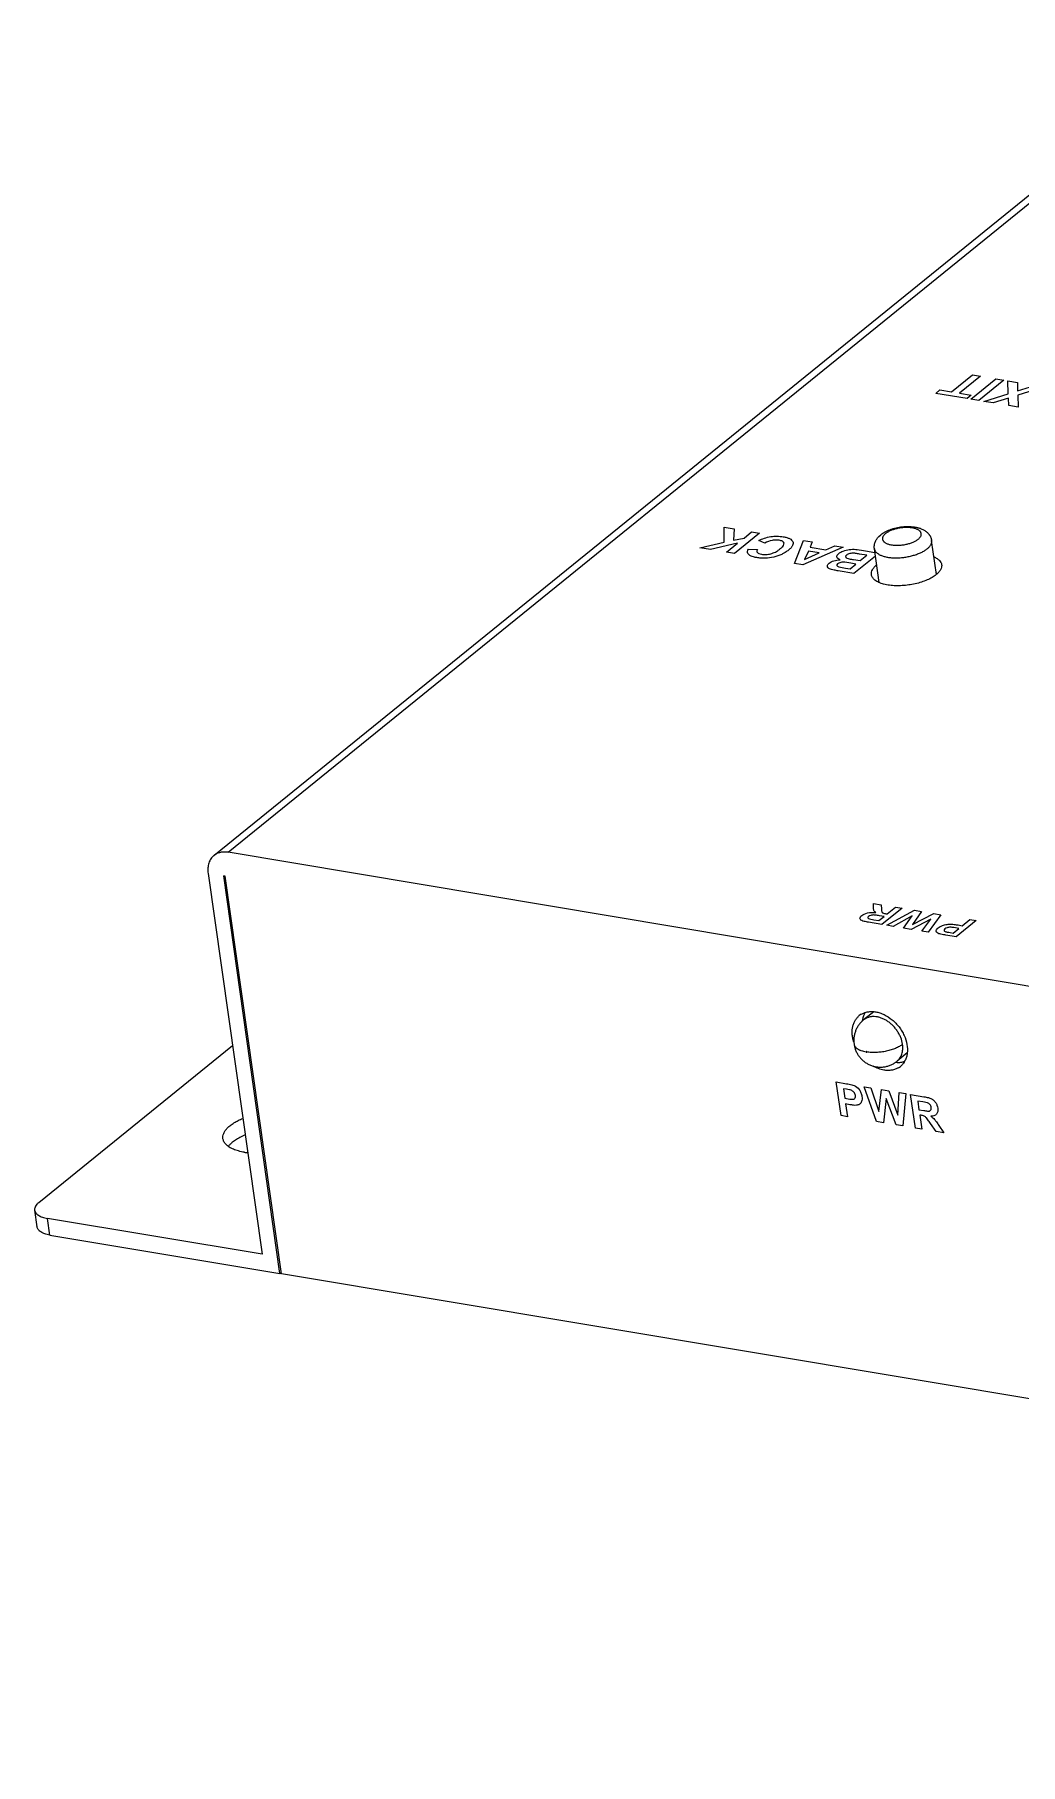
# Paper-space layout 'HD-MD4X2-4K-E_1' of a CAD drawing. Header units: inches. Extents: x 0 to 22, y 0 to 17.
# Drawn here: x 11.563 to 13.644, y 6.64 to 10.289 of the extents above; entities that cross this region are included whole.
import ezdxf

# ---------------------------------------------------------------- set-up
doc = ezdxf.new("R2010")
doc.units = ezdxf.units.IN
doc.header["$LTSCALE"] = 1.21
doc.header["$MEASUREMENT"] = 0
doc.layers.get('0').update_dxf_attribs({"linetype": 'CONTINUOUS'})

psp = doc.layouts.new('HD-MD4X2-4K-E_1')

# ---------------------------------------------------------------- linework, layer by layer
at = {"color": 7, "linetype": 'CONTINUOUS'}
for p, q in [((11.9418, 8.557), (14.0714, 10.2821)), ((11.9715, 8.5637), (14.1012, 10.2888)), ((13.4985, 9.5351), (13.5425, 9.5707)), ((13.5593, 9.5679), (13.5153, 9.5323)), ((13.5391, 9.5196), (13.592, 9.5625)), ((13.5425, 9.5707), (13.5593, 9.5679)), ((13.592, 9.5625), (13.6088, 9.5596)), ((13.4649, 9.532), (13.4739, 9.5392)), ((13.531, 9.5209), (13.4649, 9.532)), ((13.4739, 9.5392), (13.4985, 9.5351)), ((13.5153, 9.5323), (13.54, 9.5282)), ((13.54, 9.5282), (13.531, 9.5209)), ((13.6088, 9.5596), (13.5559, 9.5168)), ((13.5665, 9.515), (13.618, 9.5311)), ((13.618, 9.5311), (13.6169, 9.5583)), ((13.6169, 9.5583), (13.6372, 9.5549)), ((13.6372, 9.5549), (13.6377, 9.5373)), ((13.6377, 9.5373), (13.6741, 9.5487)), ((13.6943, 9.5454), (13.6379, 9.5279)), ((13.6379, 9.5279), (13.6386, 9.5029)), ((13.5559, 9.5168), (13.5391, 9.5196)), ((13.586, 9.5117), (13.5665, 9.515)), ((13.6184, 9.5218), (13.586, 9.5117)), ((13.619, 9.5062), (13.6184, 9.5218)), ((13.6386, 9.5029), (13.619, 9.5062)), ((13.0188, 9.2178), (13.0182, 9.2495)), ((13.0182, 9.2495), (13.0399, 9.2459)), ((13.0399, 9.2459), (13.0379, 9.2219)), ((13.0932, 9.237), (13.0403, 9.1941)), ((13.0604, 9.2268), (13.0764, 9.2398)), ((13.0764, 9.2398), (13.0932, 9.237)), ((13.3447, 9.2298), (13.349, 9.2337)), ((12.9669, 9.2064), (13.0188, 9.2178)), ((12.9895, 9.2026), (12.9669, 9.2064)), ((13.047, 9.216), (12.9895, 9.2026)), ((13.0235, 9.1969), (13.047, 9.216)), ((13.0403, 9.1941), (13.0235, 9.1969)), ((13.0379, 9.2219), (13.0604, 9.2268)), ((13.0697, 9.2034), (13.0889, 9.2027)), ((13.1046, 9.216), (13.0916, 9.2214)), ((13.1666, 9.173), (13.1862, 9.2214)), ((13.2698, 9.2075), (13.1844, 9.17)), ((13.1862, 9.2214), (13.2045, 9.2184)), ((13.1962, 9.1993), (13.1881, 9.1815)), ((13.2189, 9.1955), (13.1962, 9.1993)), ((13.2045, 9.2184), (13.1998, 9.2074)), ((13.1998, 9.2074), (13.233, 9.2019)), ((13.233, 9.2019), (13.252, 9.2104)), ((13.252, 9.2104), (13.2698, 9.2075)), ((13.3169, 9.1996), (13.3367, 9.1963)), ((13.3457, 9.1328), (13.3356, 9.2041)), ((13.4665, 9.15), (13.4564, 9.2212)), ((13.1844, 9.17), (13.1666, 9.173)), ((13.1881, 9.1815), (13.2189, 9.1955)), ((13.2605, 9.1661), (13.2747, 9.1635)), ((13.2856, 9.1737), (13.2732, 9.1756)), ((13.2747, 9.1635), (13.2843, 9.1619)), ((13.2843, 9.1619), (13.2965, 9.1718)), ((13.2965, 9.1718), (13.2856, 9.1737)), ((13.2918, 9.1812), (13.3054, 9.179)), ((13.3377, 9.1888), (13.2923, 9.152)), ((13.3195, 9.1904), (13.3039, 9.193)), ((13.3054, 9.179), (13.3195, 9.1904)), ((13.2923, 9.152), (13.2591, 9.1575)), ((18.134, 7.5331), (11.9715, 8.5637)), ((11.9296, 8.5193), (12.0433, 7.7158)), ((12.0812, 7.6752), (11.9625, 8.5138)), ((11.9658, 8.5133), (11.9625, 8.5138)), ((12.0845, 7.6746), (11.9658, 8.5133)), ((13.3338, 8.4478), (13.334, 8.4558)), ((13.334, 8.4558), (13.35, 8.4531)), ((13.3559, 8.4283), (13.346, 8.4299)), ((13.35, 8.4531), (13.3505, 8.444)), ((13.3938, 8.4458), (13.3515, 8.4115)), ((13.36, 8.4342), (13.3627, 8.4337)), ((13.3618, 8.4098), (13.4203, 8.4414)), ((13.3627, 8.4337), (13.3804, 8.4481)), ((13.4151, 8.4298), (13.3753, 8.4075)), ((13.3804, 8.4481), (13.3938, 8.4458)), ((13.3972, 8.4039), (13.4151, 8.4298)), ((13.4346, 8.439), (13.4162, 8.4111)), ((13.4162, 8.4111), (13.4611, 8.4346)), ((13.4203, 8.4414), (13.4346, 8.439)), ((13.4757, 8.4321), (13.4492, 8.3952)), ((13.4611, 8.4346), (13.4757, 8.4321)), ((13.3515, 8.4115), (13.3232, 8.4162)), ((13.325, 8.4231), (13.3347, 8.4213)), ((13.3347, 8.4213), (13.3452, 8.4196)), ((13.3452, 8.4196), (13.3559, 8.4283)), ((13.3753, 8.4075), (13.3618, 8.4098)), ((13.4132, 8.4012), (13.3972, 8.4039)), ((13.4545, 8.4227), (13.4132, 8.4012)), ((13.4354, 8.3975), (13.4545, 8.4227)), ((13.4492, 8.3952), (13.4354, 8.3975)), ((13.4954, 8.3944), (13.5019, 8.3933)), ((13.5019, 8.3933), (13.514, 8.4031)), ((13.514, 8.4031), (13.5066, 8.4043)), ((13.5506, 8.4196), (13.5082, 8.3853)), ((13.5124, 8.4104), (13.5211, 8.4089)), ((13.5211, 8.4089), (13.5371, 8.4218)), ((13.5371, 8.4218), (13.5506, 8.4196)), ((13.5082, 8.3853), (13.4866, 8.3889)), ((13.3342, 8.2275), (13.3127, 8.2101)), ((11.5725, 7.8252), (11.981, 8.1561)), ((13.4048, 8.1404), (13.3833, 8.123)), ((13.2652, 8.0083), (13.2552, 8.0792)), ((13.2552, 8.0792), (13.2768, 8.0756)), ((13.2703, 8.0649), (13.2732, 8.0448)), ((13.2768, 8.0638), (13.2703, 8.0649)), ((13.3401, 7.9958), (13.3142, 8.0693)), ((13.3142, 8.0693), (13.328, 8.067)), ((13.328, 8.067), (13.3449, 8.0166)), ((13.2732, 8.0448), (13.2805, 8.0435)), ((13.2749, 8.0328), (13.2787, 8.006)), ((13.2836, 8.0313), (13.2749, 8.0328)), ((13.3449, 8.0166), (13.3502, 8.0633)), ((13.3502, 8.0633), (13.3662, 8.0606)), ((13.3604, 8.0441), (13.3547, 7.9933)), ((13.3812, 7.9889), (13.3604, 8.0441)), ((13.3662, 8.0606), (13.3849, 8.0091)), ((13.3849, 8.0091), (13.3881, 8.0569)), ((13.3881, 8.0569), (13.4016, 8.0547)), ((13.4016, 8.0547), (13.3955, 7.9865)), ((13.422, 7.9821), (13.4119, 8.053)), ((13.4119, 8.053), (13.4402, 8.0482)), ((13.4271, 8.0387), (13.4296, 8.0207)), ((13.4376, 8.037), (13.4271, 8.0387)), ((13.4474, 8.0351), (13.4376, 8.037)), ((13.2787, 8.006), (13.2652, 8.0083)), ((13.3547, 7.9933), (13.3401, 7.9958)), ((13.4296, 8.0207), (13.4396, 8.0191)), ((13.4312, 8.0094), (13.4354, 7.9798)), ((13.4339, 8.009), (13.4312, 8.0094)), ((11.9871, 7.9566), (11.9812, 7.9523)), ((13.3955, 7.9865), (13.3812, 7.9889)), ((13.4354, 7.9798), (13.422, 7.9821)), ((13.4657, 7.9747), (13.4538, 7.9918)), ((13.4818, 7.9721), (13.4657, 7.9747)), ((13.4717, 7.9872), (13.4818, 7.9721)), ((11.5635, 7.8087), (11.5684, 7.7736)), ((11.5955, 7.7564), (11.5905, 7.7915)), ((12.0433, 7.7158), (11.5905, 7.7915)), ((11.5955, 7.7564), (12.0812, 7.6752)), ((12.0812, 7.6752), (12.0841, 7.6775)), ((18.2733, 6.6396), (12.0845, 7.6746))]:
    psp.add_line(p, q, dxfattribs=at)
for centre, radius, start, end in [((13.3781, 9.0952), 0.0516, 128.9952, 131.8874), ((13.4459, 9.1057), 0.0506, 64.244, 66.1908), ((13.3267, 8.1907), 0.0367, 121.0951, 129.0263), ((13.3511, 8.2052), 0.041, 150.0519, 156.0315), ((13.363, 8.2018), 0.0534, 171.4559, 173.4212), ((13.3674, 8.1872), 0.079, 196.8203, 197.7921), ((13.3856, 8.1736), 0.053, 264.681, 267.7378), ((13.3672, 8.1407), 0.0367, 301.0951, 309.0263), ((13.3866, 8.1614), 0.0408, 283.198, 288.0716), ((12.0302, 8.077), 0.148, 260.5553, 263.2724)]:
    psp.add_arc(centre, radius, start, end, dxfattribs=at)
for points, knots in [([(13.349, 9.2337), (13.3504, 9.2349), (13.3535, 9.2371), (13.3584, 9.24), (13.3637, 9.2426), (13.3693, 9.2448), (13.3752, 9.2467), (13.3814, 9.2483), (13.3877, 9.2496), (13.3942, 9.2505), (13.4006, 9.251), (13.4069, 9.2511), (13.4132, 9.2509), (13.4182, 9.2504), (13.4221, 9.2498), (13.425, 9.2492), (13.4278, 9.2485), (13.4305, 9.2477), (13.4331, 9.2468), (13.4365, 9.2455), (13.4389, 9.2443), (13.4405, 9.2434)], [0, 0, 0, 0, 0.057138, 0.116338, 0.177365, 0.240329, 0.305168, 0.371436, 0.438592, 0.506041, 0.573152, 0.639321, 0.704038, 0.766913, 0.797584, 0.827728, 0.857389, 0.88662, 0.915481, 0.943995, 1, 1, 1, 1]), ([(13.3589, 9.236), (13.3582, 9.2354), (13.3569, 9.2343), (13.3553, 9.2325), (13.354, 9.2306), (13.3532, 9.2291), (13.3528, 9.2278), (13.3526, 9.2269), (13.3525, 9.226), (13.3525, 9.2251), (13.3526, 9.2242), (13.3528, 9.2234), (13.3531, 9.2225), (13.3535, 9.2217), (13.354, 9.2209), (13.3545, 9.2201), (13.3552, 9.2193), (13.3563, 9.2183), (13.3578, 9.2171), (13.36, 9.2159), (13.3625, 9.2148), (13.3652, 9.2138), (13.3683, 9.213), (13.3716, 9.2123), (13.375, 9.2118), (13.3787, 9.2115), (13.3825, 9.2114), (13.3864, 9.2115), (13.3904, 9.2117), (13.3944, 9.2121), (13.3984, 9.2127), (13.4024, 9.2135), (13.4063, 9.2144), (13.41, 9.2154), (13.4136, 9.2166), (13.417, 9.218), (13.4202, 9.2194), (13.4231, 9.221), (13.4257, 9.2226), (13.4274, 9.2238), (13.4281, 9.2244)], [0, 0, 0, 0, 0.027527, 0.052786, 0.07584, 0.096932, 0.106873, 0.116491, 0.12586, 0.135065, 0.144195, 0.153344, 0.162606, 0.172067, 0.181809, 0.191905, 0.202416, 0.213391, 0.236874, 0.262584, 0.290605, 0.320928, 0.35346, 0.388057, 0.424516, 0.462609, 0.502067, 0.542603, 0.583913, 0.625677, 0.667571, 0.709267, 0.750444, 0.790785, 0.829988, 0.867765, 0.903859, 0.938055, 0.970161, 1, 1, 1, 1]), ([(13.4281, 9.2244), (13.4288, 9.225), (13.4301, 9.2261), (13.4317, 9.2279), (13.433, 9.2298), (13.4338, 9.2313), (13.4342, 9.2326), (13.4344, 9.2335), (13.4345, 9.2344), (13.4345, 9.2353), (13.4344, 9.2362), (13.4342, 9.237), (13.4339, 9.2379), (13.4335, 9.2387), (13.4331, 9.2395), (13.4325, 9.2403), (13.4318, 9.2411), (13.4307, 9.2421), (13.4292, 9.2433), (13.427, 9.2445), (13.4246, 9.2456), (13.4218, 9.2466), (13.4187, 9.2474), (13.4155, 9.2481), (13.412, 9.2485), (13.4083, 9.2488), (13.4045, 9.249), (13.4006, 9.2489), (13.3966, 9.2487), (13.3926, 9.2483), (13.3886, 9.2477), (13.3846, 9.2469), (13.3807, 9.246), (13.377, 9.245), (13.3734, 9.2438), (13.37, 9.2424), (13.3668, 9.241), (13.3639, 9.2394), (13.3613, 9.2378), (13.3597, 9.2366), (13.3589, 9.236)], [0, 0, 0, 0, 0.027527, 0.052786, 0.07584, 0.096932, 0.106873, 0.116491, 0.12586, 0.135065, 0.144195, 0.153344, 0.162606, 0.172067, 0.181809, 0.191905, 0.202416, 0.213391, 0.236874, 0.262584, 0.290605, 0.320928, 0.35346, 0.388057, 0.424516, 0.462609, 0.502067, 0.542603, 0.583913, 0.625677, 0.667571, 0.709267, 0.750444, 0.790785, 0.829988, 0.867765, 0.903859, 0.938055, 0.970161, 1, 1, 1, 1]), ([(13.4405, 9.2434), (13.4415, 9.2428), (13.4434, 9.2415), (13.4462, 9.2394), (13.4487, 9.237), (13.4506, 9.2348), (13.452, 9.2328), (13.4529, 9.2313), (13.4538, 9.2298), (13.4545, 9.2281), (13.4552, 9.2265), (13.4559, 9.2242), (13.4562, 9.2224), (13.4564, 9.2212)], [0, 0, 0, 0, 0.122969, 0.245358, 0.368543, 0.49294, 0.55561, 0.618574, 0.681756, 0.745086, 0.808515, 0.872083, 1, 1, 1, 1]), ([(13.1415, 9.1931), (13.141, 9.1928), (13.1356, 9.1902), (13.1238, 9.186), (13.1079, 9.1839), (13.096, 9.1842), (13.0878, 9.1852), (13.0806, 9.1867), (13.0733, 9.1893), (13.0664, 9.1945), (13.0677, 9.2003), (13.0697, 9.2034)], [0, 0, 0, 0, 0.018989, 0.189942, 0.351611, 0.434846, 0.52424, 0.602241, 0.674658, 0.81249, 1, 1, 1, 1]), ([(13.0889, 9.2027), (13.0873, 9.2006), (13.0869, 9.1971), (13.0917, 9.1939), (13.098, 9.1923), (13.1067, 9.1917), (13.1176, 9.1933), (13.1258, 9.1966), (13.1318, 9.2002), (13.1364, 9.2037), (13.1405, 9.2072), (13.1426, 9.2097), (13.1434, 9.2108)], [0, 0, 0, 0, 0.154698, 0.23102, 0.312249, 0.42285, 0.530359, 0.656217, 0.73385, 0.823669, 0.918649, 1, 1, 1, 1]), ([(13.0916, 9.2214), (13.0986, 9.225), (13.1118, 9.2298), (13.1308, 9.231), (13.142, 9.2299), (13.1508, 9.228), (13.1588, 9.2249), (13.1647, 9.2192), (13.1641, 9.2121), (13.1597, 9.2061), (13.1544, 9.2012), (13.1483, 9.1968), (13.1436, 9.1941), (13.1415, 9.1931)], [0, 0, 0, 0, 0.186212, 0.272687, 0.369176, 0.431408, 0.490001, 0.605927, 0.728081, 0.794572, 0.867527, 0.944436, 1, 1, 1, 1]), ([(13.1434, 9.2108), (13.1446, 9.2126), (13.1459, 9.216), (13.1421, 9.2201), (13.1353, 9.2222), (13.1276, 9.2228), (13.1164, 9.2216), (13.1089, 9.2184), (13.1046, 9.216)], [0, 0, 0, 0, 0.183151, 0.335261, 0.490076, 0.606798, 0.721017, 1, 1, 1, 1]), ([(13.2632, 9.1811), (13.2596, 9.1825), (13.2542, 9.1865), (13.2587, 9.194), (13.2693, 9.1996), (13.2828, 9.2032), (13.2921, 9.2031), (13.2963, 9.2027)], [0, 0, 0, 0, 0.225463, 0.43977, 0.624134, 0.806173, 1, 1, 1, 1]), ([(13.2963, 9.2027), (13.2973, 9.2026), (13.3043, 9.2016), (13.3111, 9.2005), (13.3169, 9.1996)], [0, 0, 0, 0, 0.140441, 1, 1, 1, 1]), ([(13.3356, 9.2041), (13.3354, 9.2053), (13.3353, 9.2071), (13.3353, 9.2095), (13.3355, 9.2113), (13.3357, 9.2131), (13.3361, 9.2148), (13.3366, 9.2165), (13.3374, 9.2187), (13.3386, 9.2214), (13.3403, 9.2244), (13.3424, 9.2272), (13.3439, 9.229), (13.3447, 9.2298)], [0, 0, 0, 0, 0.127915, 0.191477, 0.254904, 0.318236, 0.381421, 0.444386, 0.507056, 0.631454, 0.754639, 0.87703, 1, 1, 1, 1]), ([(13.3356, 9.2041), (13.3357, 9.2034), (13.336, 9.202), (13.3369, 9.2), (13.3381, 9.1981), (13.3397, 9.1963), (13.3416, 9.1946), (13.3439, 9.193), (13.3465, 9.1915), (13.3493, 9.1902), (13.3525, 9.189), (13.356, 9.1879), (13.3596, 9.187), (13.3635, 9.1863), (13.3676, 9.1857), (13.3719, 9.1853), (13.3764, 9.185), (13.3809, 9.185), (13.3855, 9.185), (13.3902, 9.1853), (13.395, 9.1857), (13.3997, 9.1863), (13.4045, 9.1871), (13.4106, 9.1883), (13.4181, 9.1901), (13.4253, 9.1925), (13.4307, 9.1946), (13.4345, 9.1963), (13.438, 9.1981), (13.4413, 9.2), (13.4443, 9.202), (13.4462, 9.2034), (13.4471, 9.2041)], [0, 0, 0, 0, 0.01708, 0.034599, 0.052956, 0.072476, 0.093409, 0.115922, 0.14012, 0.166043, 0.193692, 0.223025, 0.253968, 0.286427, 0.320277, 0.355384, 0.391592, 0.428736, 0.466642, 0.505124, 0.543994, 0.583059, 0.622123, 0.660992, 0.737362, 0.810695, 0.845796, 0.879639, 0.91209, 0.943036, 0.972372, 1, 1, 1, 1]), ([(13.4471, 9.2041), (13.4479, 9.2048), (13.4494, 9.2061), (13.4515, 9.2082), (13.4532, 9.2104), (13.4546, 9.2126), (13.4556, 9.2148), (13.4563, 9.2169), (13.4565, 9.2187), (13.4565, 9.2202), (13.4565, 9.2209), (13.4564, 9.2212)], [0, 0, 0, 0, 0.155999, 0.301765, 0.437379, 0.563424, 0.680965, 0.791509, 0.897027, 0.948682, 1, 1, 1, 1]), ([(13.2591, 9.1575), (13.2562, 9.158), (13.2513, 9.1589), (13.2451, 9.1602), (13.2409, 9.1617), (13.2372, 9.1642), (13.2355, 9.1683), (13.2393, 9.1741), (13.2494, 9.1792), (13.2588, 9.1808), (13.2632, 9.1811)], [0, 0, 0, 0, 0.130509, 0.223292, 0.29556, 0.365394, 0.508288, 0.660725, 0.829956, 1, 1, 1, 1]), ([(13.2732, 9.1756), (13.2705, 9.1758), (13.2644, 9.1757), (13.2572, 9.1724), (13.2548, 9.1683), (13.2584, 9.1666), (13.2605, 9.1661)], [0, 0, 0, 0, 0.264714, 0.513719, 0.750941, 1, 1, 1, 1]), ([(13.2921, 9.1947), (13.2895, 9.1948), (13.285, 9.1945), (13.2798, 9.1927), (13.2762, 9.1903), (13.2743, 9.1877), (13.2754, 9.1855), (13.2779, 9.184), (13.2837, 9.1826), (13.2886, 9.1818), (13.2918, 9.1812)], [0, 0, 0, 0, 0.162519, 0.245904, 0.340103, 0.494852, 0.568934, 0.64871, 0.778208, 1, 1, 1, 1]), ([(13.3039, 9.193), (13.3025, 9.1932), (13.2987, 9.1938), (13.2948, 9.1945), (13.2921, 9.1947)], [0, 0, 0, 0, 0.35758, 1, 1, 1, 1]), ([(13.3293, 9.1494), (13.3291, 9.1503), (13.329, 9.152), (13.3295, 9.1556), (13.3309, 9.1592), (13.3331, 9.1627), (13.3361, 9.1663), (13.3388, 9.1688), (13.3407, 9.1704)], [0, 0, 0, 0, 0.102947, 0.208537, 0.436417, 0.562892, 0.698804, 1, 1, 1, 1]), ([(13.4614, 9.187), (13.4636, 9.1861), (13.4676, 9.184), (13.4726, 9.18), (13.4755, 9.1762), (13.4769, 9.1729), (13.4773, 9.1713), (13.4774, 9.1705)], [0, 0, 0, 0, 0.30034, 0.561339, 0.789883, 0.896232, 1, 1, 1, 1]), ([(13.4774, 9.1705), (13.4775, 9.1696), (13.4776, 9.1679), (13.4771, 9.1642), (13.4757, 9.1606), (13.4735, 9.1572), (13.4706, 9.1535), (13.4679, 9.151), (13.4659, 9.1495)], [0, 0, 0, 0, 0.102947, 0.208537, 0.436417, 0.562892, 0.698804, 1, 1, 1, 1]), ([(13.3315, 9.1435), (13.3309, 9.1444), (13.3299, 9.1463), (13.3294, 9.1484), (13.3293, 9.1494)], [0, 0, 0, 0, 0.509434, 1, 1, 1, 1]), ([(13.3675, 9.1271), (13.3633, 9.1276), (13.3573, 9.1287), (13.3497, 9.131), (13.3448, 9.133), (13.3405, 9.1352), (13.3358, 9.1383), (13.3329, 9.1413), (13.3315, 9.1435)], [0, 0, 0, 0, 0.310303, 0.451138, 0.581523, 0.701243, 0.810404, 1, 1, 1, 1]), ([(13.4659, 9.1495), (13.4632, 9.1473), (13.4571, 9.1432), (13.4466, 9.138), (13.4346, 9.1335), (13.4216, 9.13), (13.4079, 9.1275), (13.3941, 9.1261), (13.3806, 9.1259), (13.3717, 9.1265), (13.3675, 9.1271)], [0, 0, 0, 0, 0.100566, 0.214544, 0.339157, 0.471239, 0.607249, 0.743264, 0.875411, 1, 1, 1, 1]), ([(11.9418, 8.557), (11.9394, 8.555), (11.9349, 8.5501), (11.9306, 8.541), (11.9287, 8.5304), (11.929, 8.5231), (11.9296, 8.5193)], [0, 0, 0, 0, 0.230504, 0.470157, 0.72596, 1, 1, 1, 1]), ([(11.9715, 8.5637), (11.9688, 8.5642), (11.9633, 8.5646), (11.9554, 8.5637), (11.948, 8.5612), (11.9438, 8.5585), (11.9418, 8.557)], [0, 0, 0, 0, 0.267019, 0.520784, 0.76341, 1, 1, 1, 1]), ([(13.3232, 8.4162), (13.3201, 8.4168), (13.315, 8.4177), (13.3089, 8.4195), (13.3057, 8.4217), (13.3045, 8.4253), (13.3081, 8.4308), (13.321, 8.4371), (13.333, 8.4373), (13.3383, 8.4368)], [0, 0, 0, 0, 0.143203, 0.243213, 0.321101, 0.401217, 0.570265, 0.774256, 1, 1, 1, 1]), ([(13.346, 8.4299), (13.3434, 8.4304), (13.3393, 8.431), (13.3342, 8.4316), (13.3306, 8.4314), (13.3267, 8.4305), (13.3227, 8.4284), (13.3206, 8.4251), (13.3234, 8.4235), (13.325, 8.4231)], [0, 0, 0, 0, 0.234608, 0.362136, 0.434298, 0.504559, 0.659183, 0.829867, 1, 1, 1, 1]), ([(13.3383, 8.4368), (13.3374, 8.4375), (13.3359, 8.4388), (13.3343, 8.4411), (13.3338, 8.4441), (13.3338, 8.4464), (13.3338, 8.4478)], [0, 0, 0, 0, 0.213852, 0.408013, 0.648213, 1, 1, 1, 1]), ([(13.3505, 8.444), (13.3506, 8.4427), (13.3508, 8.4406), (13.3511, 8.4381), (13.3521, 8.4366), (13.3545, 8.4351), (13.3577, 8.4346), (13.36, 8.4342)], [0, 0, 0, 0, 0.32246, 0.507218, 0.616389, 0.714321, 1, 1, 1, 1]), ([(13.4713, 8.3921), (13.4682, 8.3932), (13.4651, 8.3961), (13.4663, 8.4007), (13.4697, 8.4041), (13.474, 8.4071), (13.48, 8.4099), (13.487, 8.4117), (13.4935, 8.4123), (13.4987, 8.4123), (13.505, 8.4115), (13.5097, 8.4108), (13.5124, 8.4104)], [0, 0, 0, 0, 0.174864, 0.271994, 0.381843, 0.467426, 0.542172, 0.672879, 0.733053, 0.788915, 0.878503, 1, 1, 1, 1]), ([(13.5066, 8.4043), (13.5044, 8.4047), (13.5008, 8.4053), (13.4959, 8.4057), (13.4921, 8.4054), (13.4879, 8.4044), (13.4834, 8.4021), (13.4819, 8.3992), (13.4836, 8.3972), (13.4861, 8.3962), (13.4902, 8.3953), (13.4934, 8.3948), (13.4954, 8.3944)], [0, 0, 0, 0, 0.15129, 0.244342, 0.306856, 0.367387, 0.49077, 0.636219, 0.706794, 0.778876, 0.862018, 1, 1, 1, 1]), ([(13.4866, 8.3889), (13.4848, 8.3892), (13.4795, 8.3902), (13.4741, 8.3911), (13.4713, 8.3921)], [0, 0, 0, 0, 0.349201, 1, 1, 1, 1]), ([(13.2918, 8.1643), (13.291, 8.167), (13.2896, 8.1724), (13.2886, 8.1805), (13.2886, 8.1884), (13.2897, 8.1958), (13.2917, 8.2028), (13.2947, 8.2091), (13.2987, 8.2147), (13.3019, 8.2178), (13.3036, 8.2192)], [0, 0, 0, 0, 0.142068, 0.279157, 0.410819, 0.537004, 0.65807, 0.774743, 0.88823, 1, 1, 1, 1]), ([(13.3078, 8.2221), (13.3099, 8.2234), (13.3145, 8.2256), (13.322, 8.2275), (13.3301, 8.2281), (13.3355, 8.2276), (13.3383, 8.2271)], [0, 0, 0, 0, 0.23666, 0.480611, 0.734781, 1, 1, 1, 1]), ([(13.3137, 8.2219), (13.3133, 8.2209), (13.3117, 8.217), (13.3107, 8.2129), (13.3102, 8.2097)], [0, 0, 0, 0, 0.243844, 1, 1, 1, 1]), ([(13.395, 8.1587), (13.3943, 8.1636), (13.3926, 8.1696), (13.3897, 8.1765), (13.3874, 8.1811), (13.384, 8.1868), (13.3793, 8.1931), (13.3739, 8.1989), (13.3681, 8.2041), (13.3618, 8.2085), (13.3553, 8.2121), (13.3486, 8.2148), (13.3419, 8.2165), (13.3363, 8.2172), (13.332, 8.2172), (13.3289, 8.2169), (13.3259, 8.2164), (13.323, 8.2156), (13.3202, 8.2146), (13.3175, 8.2134), (13.315, 8.2119), (13.3135, 8.2107), (13.3127, 8.2101)], [0, 0, 0, 0, 0.129601, 0.1633, 0.197367, 0.266292, 0.335783, 0.405194, 0.473884, 0.54125, 0.606758, 0.669987, 0.730657, 0.788668, 0.816725, 0.844178, 0.871079, 0.897492, 0.923495, 0.949179, 0.974645, 1, 1, 1, 1]), ([(13.3383, 8.2271), (13.3413, 8.2266), (13.3474, 8.2251), (13.3595, 8.2202), (13.3708, 8.2127), (13.3809, 8.2034), (13.3877, 8.1954), (13.3936, 8.1867), (13.4, 8.1746), (13.405, 8.1591), (13.4058, 8.1433), (13.4034, 8.1318), (13.4004, 8.1242), (13.396, 8.1175), (13.3924, 8.1138), (13.3904, 8.1122)], [0, 0, 0, 0, 0.06053, 0.124046, 0.257571, 0.326686, 0.396397, 0.465921, 0.534507, 0.665931, 0.786893, 0.843266, 0.897119, 0.949075, 1, 1, 1, 1]), ([(13.3127, 8.2101), (13.3109, 8.2086), (13.3082, 8.2062), (13.305, 8.2026), (13.3028, 8.1998), (13.3008, 8.1968), (13.2983, 8.1927), (13.2958, 8.1873), (13.294, 8.1815), (13.293, 8.1769), (13.2924, 8.1733), (13.2921, 8.1697), (13.292, 8.1649), (13.2923, 8.1613), (13.2926, 8.159)], [0, 0, 0, 0, 0.124947, 0.187481, 0.249998, 0.312508, 0.37502, 0.499991, 0.624961, 0.687474, 0.749986, 0.812508, 0.875048, 1, 1, 1, 1]), ([(13.2926, 8.159), (13.293, 8.1565), (13.2937, 8.1529), (13.2952, 8.1482), (13.297, 8.1436), (13.2998, 8.1381), (13.3033, 8.133), (13.3065, 8.1292), (13.309, 8.1265), (13.3118, 8.124), (13.3156, 8.1209), (13.3198, 8.1182), (13.3241, 8.116), (13.3275, 8.1145), (13.331, 8.1132), (13.3346, 8.1122), (13.3382, 8.1114), (13.3418, 8.1109), (13.3455, 8.1106), (13.3505, 8.1105), (13.3566, 8.111), (13.3626, 8.1123), (13.3673, 8.1139), (13.3708, 8.1152), (13.3741, 8.1168), (13.3784, 8.1193), (13.3814, 8.1214), (13.3833, 8.123)], [0, 0, 0, 0, 0.062474, 0.093749, 0.125015, 0.187504, 0.249997, 0.281258, 0.312518, 0.343777, 0.375035, 0.437516, 0.468773, 0.500028, 0.531281, 0.562533, 0.593785, 0.62504, 0.656296, 0.687549, 0.750017, 0.812496, 0.84375, 0.875001, 0.906257, 0.937526, 1, 1, 1, 1]), ([(13.2926, 8.159), (13.2927, 8.1585), (13.2929, 8.1576), (13.2934, 8.1562), (13.2941, 8.1549), (13.2949, 8.1536), (13.296, 8.1524), (13.2972, 8.1512), (13.2986, 8.15), (13.3001, 8.149), (13.3019, 8.148), (13.3037, 8.147), (13.3058, 8.1461), (13.3087, 8.145), (13.3128, 8.1439), (13.3161, 8.1432), (13.3179, 8.1429)], [0, 0, 0, 0, 0.044652, 0.089958, 0.136533, 0.18493, 0.235621, 0.28898, 0.345299, 0.404792, 0.467588, 0.533761, 0.603338, 0.676295, 0.832058, 1, 1, 1, 1]), ([(13.3195, 8.1426), (13.3195, 8.1427), (13.3195, 8.1428), (13.3194, 8.143), (13.3192, 8.1433), (13.319, 8.1435), (13.3187, 8.1436), (13.3186, 8.1437), (13.3184, 8.1437), (13.3183, 8.1436), (13.3181, 8.1436), (13.318, 8.1435), (13.3179, 8.1434), (13.3179, 8.1432), (13.3179, 8.1431), (13.3179, 8.143), (13.3179, 8.1429)], [0, 0, 0, 0, 0.066188, 0.135773, 0.2788, 0.419025, 0.485581, 0.548553, 0.607675, 0.663403, 0.716663, 0.769029, 0.822305, 0.878161, 0.937443, 1, 1, 1, 1]), ([(13.3179, 8.1429), (13.3179, 8.1429), (13.3179, 8.1427), (13.318, 8.1425), (13.3182, 8.1422), (13.3184, 8.142), (13.3186, 8.1419), (13.3188, 8.1419), (13.319, 8.1419), (13.3191, 8.1419), (13.3193, 8.142), (13.3194, 8.1421), (13.3194, 8.1422), (13.3195, 8.1423), (13.3195, 8.1425), (13.3195, 8.1426), (13.3195, 8.1426)], [0, 0, 0, 0, 0.066188, 0.135773, 0.2788, 0.419025, 0.485581, 0.548553, 0.607675, 0.663403, 0.716663, 0.769029, 0.822305, 0.878161, 0.937443, 1, 1, 1, 1]), ([(13.395, 8.1587), (13.394, 8.1579), (13.3918, 8.1563), (13.3883, 8.1541), (13.3844, 8.152), (13.3802, 8.1501), (13.3757, 8.1483), (13.3709, 8.1467), (13.3659, 8.1453), (13.3607, 8.1441), (13.3554, 8.1431), (13.3501, 8.1423), (13.3447, 8.1418), (13.3394, 8.1415), (13.3342, 8.1414), (13.3291, 8.1415), (13.3242, 8.1419), (13.3211, 8.1424), (13.3195, 8.1426)], [0, 0, 0, 0, 0.048773, 0.101229, 0.157095, 0.216073, 0.277801, 0.341857, 0.407775, 0.47506, 0.543198, 0.611661, 0.679913, 0.747422, 0.813664, 0.878156, 0.940433, 1, 1, 1, 1]), ([(13.3833, 8.123), (13.3839, 8.1234), (13.3851, 8.1244), (13.3866, 8.126), (13.3881, 8.1278), (13.3899, 8.1303), (13.3919, 8.1337), (13.3936, 8.1381), (13.3949, 8.1429), (13.3954, 8.1471), (13.3955, 8.1506), (13.3955, 8.1542), (13.3952, 8.1569), (13.395, 8.1587)], [0, 0, 0, 0, 0.057314, 0.114782, 0.172554, 0.230773, 0.349013, 0.470526, 0.596031, 0.725998, 0.792756, 0.860692, 1, 1, 1, 1]), ([(13.3557, 8.1043), (13.3518, 8.1049), (13.344, 8.1071), (13.3367, 8.1105), (13.3331, 8.1126)], [0, 0, 0, 0, 0.485603, 1, 1, 1, 1]), ([(13.3862, 8.1093), (13.3841, 8.108), (13.3795, 8.1058), (13.3719, 8.1039), (13.3639, 8.1033), (13.3584, 8.1038), (13.3557, 8.1043)], [0, 0, 0, 0, 0.23666, 0.480611, 0.734781, 1, 1, 1, 1]), ([(13.3835, 8.1206), (13.3845, 8.1205), (13.3887, 8.1205), (13.3929, 8.121), (13.3959, 8.1217)], [0, 0, 0, 0, 0.256596, 1, 1, 1, 1]), ([(13.2768, 8.0756), (13.2786, 8.0753), (13.284, 8.0742), (13.2894, 8.0734), (13.2929, 8.0718)], [0, 0, 0, 0, 0.349201, 1, 1, 1, 1]), ([(13.2929, 8.0718), (13.2968, 8.0702), (13.3028, 8.0653), (13.3077, 8.0564), (13.3094, 8.0494), (13.3098, 8.0431), (13.3086, 8.0369), (13.3053, 8.0326), (13.3009, 8.0306), (13.2968, 8.0297), (13.291, 8.0302), (13.2863, 8.0309), (13.2836, 8.0313)], [0, 0, 0, 0, 0.174864, 0.271994, 0.381843, 0.467426, 0.542172, 0.672879, 0.733053, 0.788915, 0.878503, 1, 1, 1, 1]), ([(13.2805, 8.0435), (13.2828, 8.0432), (13.2863, 8.0427), (13.2907, 8.0425), (13.2933, 8.0438), (13.2954, 8.0462), (13.2958, 8.0502), (13.2947, 8.0545), (13.2925, 8.0578), (13.2897, 8.0603), (13.2864, 8.062), (13.2821, 8.0629), (13.2788, 8.0635), (13.2768, 8.0638)], [0, 0, 0, 0, 0.150893, 0.243701, 0.306051, 0.366423, 0.489482, 0.56607, 0.637173, 0.707563, 0.779456, 0.86238, 1, 1, 1, 1]), ([(13.4396, 8.0191), (13.4422, 8.0186), (13.4462, 8.0181), (13.451, 8.0176), (13.4536, 8.0186), (13.455, 8.0202), (13.4557, 8.0225), (13.4556, 8.0255), (13.4548, 8.0286), (13.4524, 8.0326), (13.4493, 8.0344), (13.4474, 8.0351)], [0, 0, 0, 0, 0.233518, 0.360453, 0.432279, 0.502214, 0.575572, 0.657904, 0.74916, 0.830658, 1, 1, 1, 1]), ([(13.4402, 8.0482), (13.4433, 8.0477), (13.4485, 8.0466), (13.4556, 8.0443), (13.4609, 8.0405), (13.465, 8.0357), (13.4679, 8.03), (13.4695, 8.0235), (13.4696, 8.0168), (13.466, 8.0088), (13.4591, 8.0071), (13.4544, 8.0072)], [0, 0, 0, 0, 0.142428, 0.241897, 0.319363, 0.399046, 0.482047, 0.568925, 0.675923, 0.775478, 1, 1, 1, 1]), ([(11.9609, 7.9596), (11.9606, 7.9614), (11.9607, 7.9653), (11.9624, 7.9711), (11.9658, 7.9769), (11.9706, 7.9825), (11.9768, 7.988), (11.9843, 7.9933), (11.993, 7.9982), (11.9993, 8.0011), (12.0027, 8.0025)], [0, 0, 0, 0, 0.087009, 0.17974, 0.282664, 0.398514, 0.528463, 0.67266, 0.830275, 1, 1, 1, 1]), ([(13.4538, 7.9918), (13.4521, 7.9943), (13.4493, 7.9982), (13.4458, 8.0029), (13.4432, 8.0056), (13.4394, 8.0081), (13.4362, 8.0086), (13.4339, 8.009)], [0, 0, 0, 0, 0.32246, 0.507218, 0.616389, 0.714321, 1, 1, 1, 1]), ([(13.4544, 8.0072), (13.4559, 8.0061), (13.4587, 8.0039), (13.4628, 7.9998), (13.4671, 7.9942), (13.47, 7.9899), (13.4717, 7.9872)], [0, 0, 0, 0, 0.213852, 0.408013, 0.648213, 1, 1, 1, 1]), ([(11.9674, 7.9473), (11.9657, 7.949), (11.9635, 7.9519), (11.9616, 7.9563), (11.9611, 7.9585), (11.9609, 7.9596)], [0, 0, 0, 0, 0.521492, 0.763739, 1, 1, 1, 1]), ([(12.0076, 7.9674), (12.0039, 7.9659), (11.9969, 7.9626), (11.9902, 7.9586), (11.9871, 7.9566)], [0, 0, 0, 0, 0.521369, 1, 1, 1, 1]), ([(11.9829, 7.9374), (11.9799, 7.9386), (11.9743, 7.9414), (11.9694, 7.9452), (11.9674, 7.9473)], [0, 0, 0, 0, 0.536072, 1, 1, 1, 1]), ([(11.9812, 7.9523), (11.9794, 7.9509), (11.9762, 7.9481), (11.9734, 7.9449), (11.9721, 7.9433)], [0, 0, 0, 0, 0.522759, 1, 1, 1, 1]), ([(12.006, 7.9309), (12.0018, 7.9316), (11.994, 7.9333), (11.9864, 7.9359), (11.9829, 7.9374)], [0, 0, 0, 0, 0.526227, 1, 1, 1, 1]), ([(11.5725, 7.8252), (11.571, 7.824), (11.5683, 7.8215), (11.5651, 7.8173), (11.5637, 7.8136), (11.5633, 7.8107), (11.5634, 7.8094), (11.5635, 7.8087)], [0, 0, 0, 0, 0.301492, 0.563518, 0.791395, 0.897023, 1, 1, 1, 1]), ([(11.5635, 7.8087), (11.5636, 7.8077), (11.5642, 7.8057), (11.5659, 7.8028), (11.5684, 7.8002), (11.5716, 7.7979), (11.5754, 7.7958), (11.5799, 7.794), (11.585, 7.7925), (11.5886, 7.7918), (11.5905, 7.7915)], [0, 0, 0, 0, 0.089833, 0.184714, 0.288667, 0.404433, 0.533446, 0.67625, 0.832236, 1, 1, 1, 1]), ([(11.5955, 7.7564), (11.5936, 7.7567), (11.59, 7.7575), (11.5849, 7.7589), (11.5804, 7.7607), (11.5765, 7.7628), (11.5733, 7.7651), (11.5709, 7.7677), (11.5692, 7.7706), (11.5686, 7.7726), (11.5684, 7.7736)], [0, 0, 0, 0, 0.167764, 0.32375, 0.466555, 0.595567, 0.711333, 0.815286, 0.910167, 1, 1, 1, 1])]:
    psp.add_open_spline(points, degree=3, knots=knots, dxfattribs=at)

doc.saveas('drawing.dxf')
